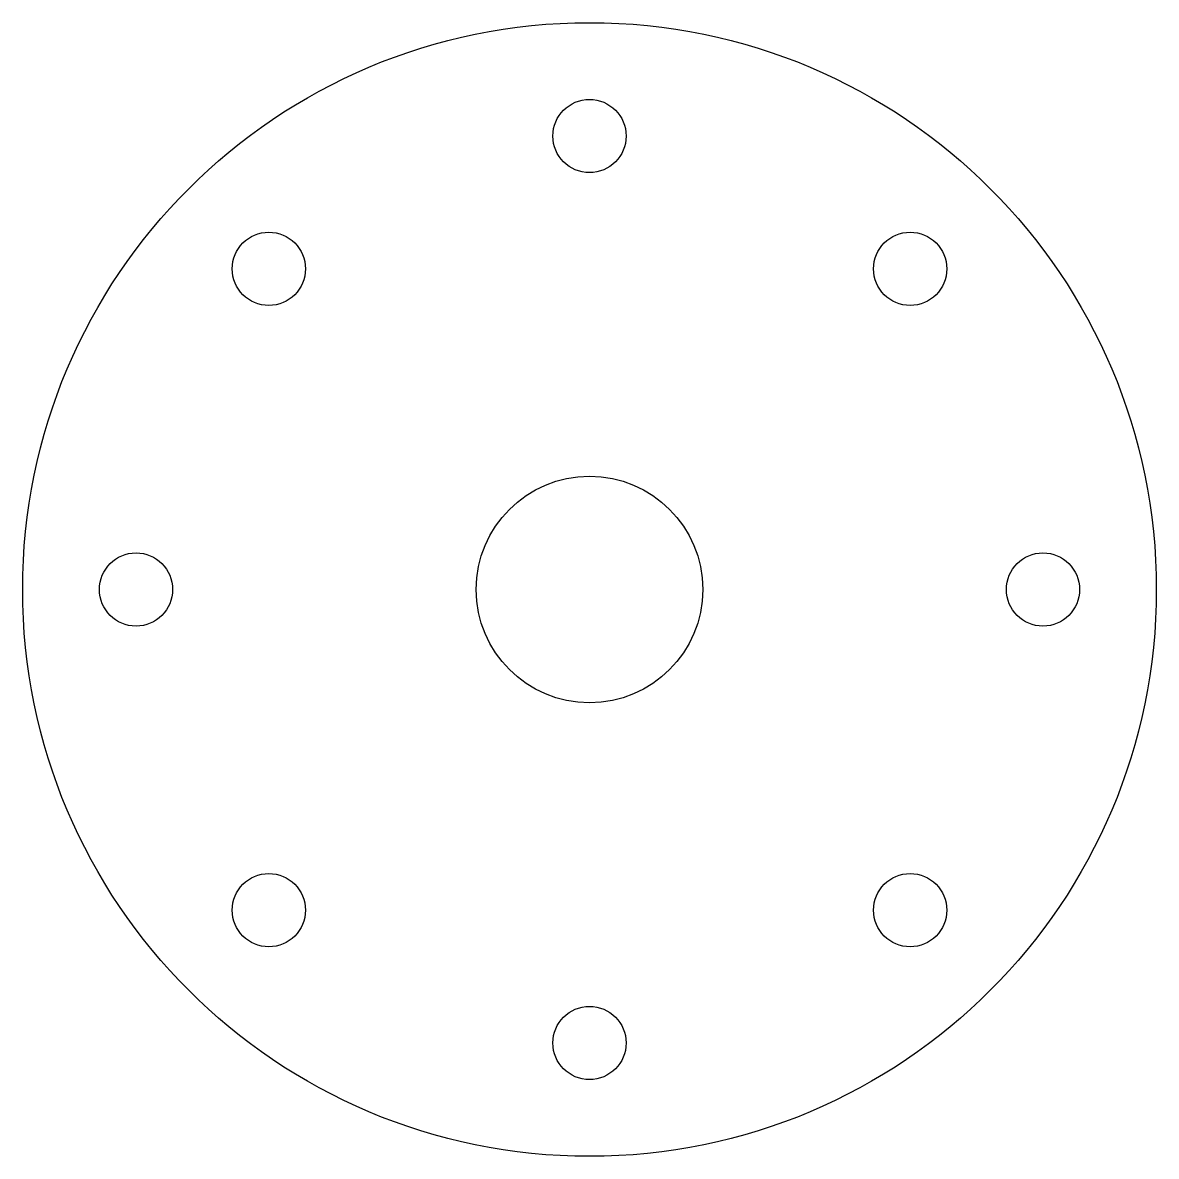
# Model space of a CAD drawing. Header units: millimetres. Extents: x -31.7 to 31.7, y 57.2 to 120.6.
import ezdxf

# ---------------------------------------------------------------- set-up
doc = ezdxf.new("R2010")
doc.units = ezdxf.units.MM
doc.layers.get('0').update_dxf_attribs({"linetype": 'CONTINUOUS'})

msp = doc.modelspace()

# ---------------------------------------------------------------- linework, layer by layer
for centre, radius in [((0, 88.9), 31.75), ((0, 114.3), 2.05), ((-17.961, 106.861), 2.05), ((17.961, 106.861), 2.05), ((0, 88.9), 6.35), ((-25.4, 88.9), 2.05), ((25.4, 88.9), 2.05), ((-17.961, 70.939), 2.05), ((17.961, 70.939), 2.05), ((0, 63.5), 2.05)]:
    msp.add_circle(centre, radius)

doc.saveas('drawing.dxf')
